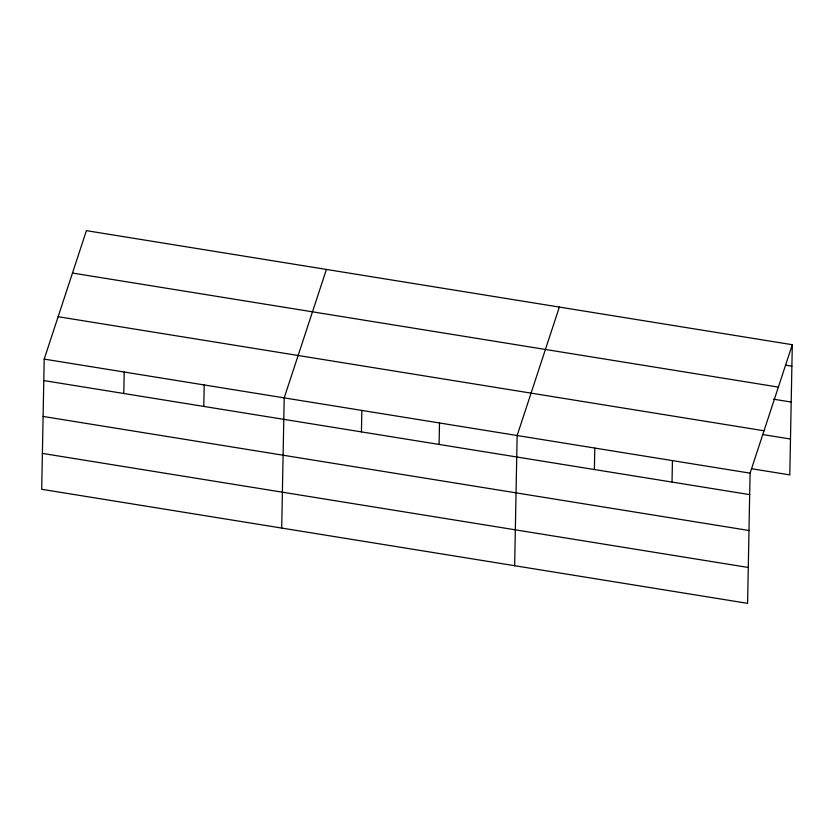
<?xml version="1.0" encoding="UTF-8"?>
<svg xmlns="http://www.w3.org/2000/svg" width="834" height="834" viewBox="0 0 834 834"><rect width="100%" height="100%" fill="white"/><g stroke="black" fill="none" stroke-linecap="round" stroke-linejoin="round"><path stroke-width="1.25" d="M44.202 359.1L41.7 489.287L747.587 603.347L750.089 473.159L792.3 344.713L86.413 230.653L44.202 359.1L750.089 473.159M123.786 393.492L124.203 372.027M203.788 406.419L204.205 384.954M281.704 528.068L284.206 397.881L326.417 269.434M361.435 431.887L361.852 410.422M439.091 444.439L439.497 422.974M514.651 565.713L517.143 435.515L559.353 307.068M594.381 469.532L594.798 448.067M672.027 482.073L672.444 460.608M792.3 344.713L789.798 474.9L751.611 468.729M785.524 365.146L791.883 366.178M72.485 273.041L778.372 387.101M773.379 399.173L791.195 402.051M58.13 316.712L764.017 430.771M762.484 434.504L790.486 439.028M43.785 380.565L749.683 494.625M43.097 416.437L748.995 530.497M42.388 453.404L748.275 567.474"/></g></svg>
